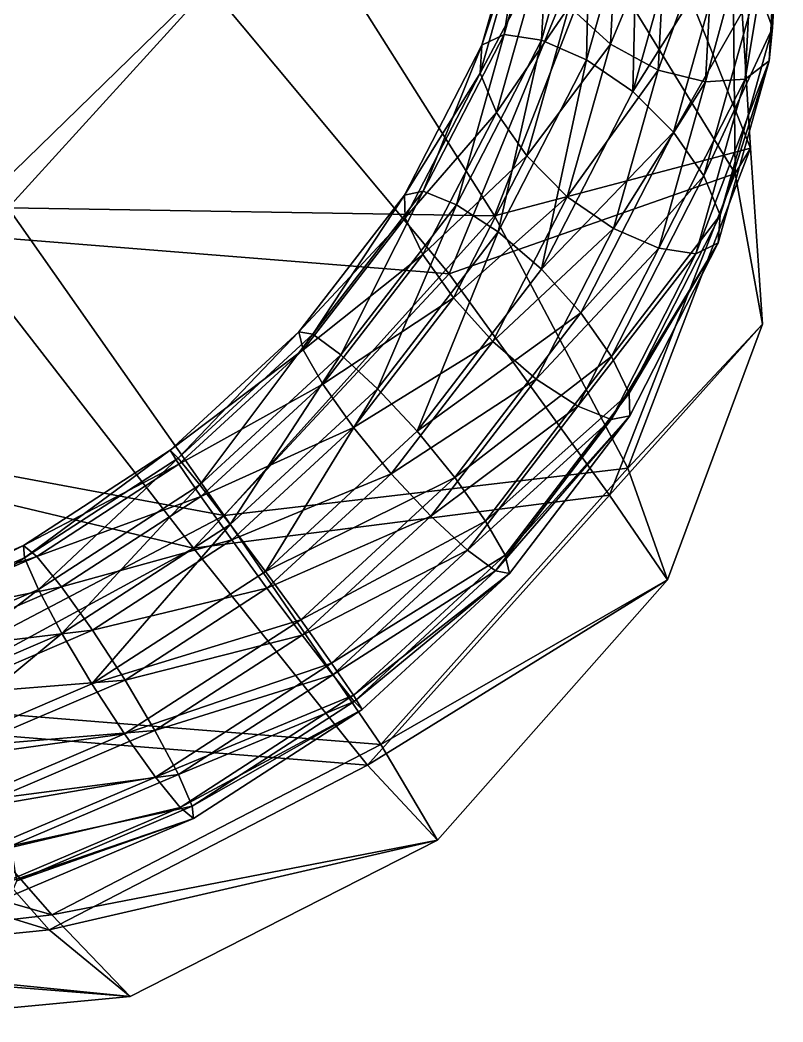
# Model space of a CAD drawing. Extents: x -1.06 to 1.06, y -0.71 to 0.87.
# Drawn here: x 0.8833 to 1.0567, y -0.4965 to -0.269 of the extents above; entities that cross this region are included whole.
import ezdxf

# ---------------------------------------------------------------- set-up
doc = ezdxf.new("R2010")
doc.units = 0

msp = doc.modelspace()

# ---------------------------------------------------------------- linework, layer by layer
for points in [[(1.05667, -0.22745, 1.14167), (1.05082, -0.26117, 1.18536), (1.05433, -0.27073, 1.15639)], [(1.05583, -0.23623, 1.11732), (1.05667, -0.22745, 1.14167), (1.05433, -0.27073, 1.15639)], [(1.01247, -0.24947, 0.82927), (1.04504, -0.2291, 1.02887), (1.04579, -0.30382, 0.87754)], [(1.04504, -0.2291, 1.02887), (1.02289, -0.23197, 1.26464), (1.04927, -0.29808, 1.06534)], [(1.04579, -0.30382, 0.87754), (1.04504, -0.2291, 1.02887), (1.04927, -0.29808, 1.06534)], [(1.02289, -0.23197, 1.26464), (0.94514, -0.24067, 1.51028), (0.99113, -0.31348, 1.28201)], [(1.04927, -0.29808, 1.06534), (1.02289, -0.23197, 1.26464), (0.99113, -0.31348, 1.28201)], [(0.80301, -0.23266, 0.7709), (0.92575, -0.26062, 0.72984), (0.86728, -0.31751, 0.70234)], [(1.01207, -0.278, 1.26102), (1.01293, -0.2341, 1.2524), (1.00179, -0.27352, 1.26345)], [(1.00179, -0.27352, 1.26345), (1.01293, -0.2341, 1.2524), (1.00394, -0.23474, 1.24551)], [(1.01207, -0.278, 1.26102), (1.02369, -0.2368, 1.24947), (1.01293, -0.2341, 1.2524)], [(1.00179, -0.27352, 1.26345), (1.00394, -0.23474, 1.24551), (0.99332, -0.27227, 1.25602)], [(0.99332, -0.27227, 1.25602), (1.00394, -0.23474, 1.24551), (0.99844, -0.23889, 1.22914)], [(1.05583, -0.23623, 1.11732), (1.05356, -0.27826, 1.13164), (1.04805, -0.28241, 1.11527)], [(1.05583, -0.23623, 1.11732), (1.04805, -0.28241, 1.11527), (1.05022, -0.24212, 1.10152)], [(1.05583, -0.23623, 1.11732), (1.05433, -0.27073, 1.15639), (1.05356, -0.27826, 1.13164)], [(0.94514, -0.24067, 1.51028), (0.82841, -0.23818, 1.73545), (0.8806, -0.31164, 1.51809)], [(0.99767, -0.24643, 1.20439), (0.98828, -0.27472, 1.23916), (0.99844, -0.23889, 1.22914)], [(0.99332, -0.27227, 1.25602), (0.99844, -0.23889, 1.22914), (0.98828, -0.27472, 1.23916)], [(1.02256, -0.28522, 1.2483), (1.02369, -0.2368, 1.24947), (1.01207, -0.278, 1.26102)], [(1.02256, -0.28522, 1.2483), (1.03455, -0.24266, 1.23638), (1.02369, -0.2368, 1.24947)], [(0.99113, -0.31348, 1.28201), (0.94514, -0.24067, 1.51028), (0.8806, -0.31164, 1.51809)], [(1.0193, -0.2393, 1.11238), (1.01745, -0.27449, 1.1244), (1.00806, -0.2659, 1.14711)], [(1.03024, -0.24379, 1.09882), (1.01745, -0.27449, 1.1244), (1.0193, -0.2393, 1.11238)], [(1.04393, -0.25126, 1.21366), (1.03455, -0.24266, 1.23638), (1.02256, -0.28522, 1.2483)], [(1.05022, -0.24212, 1.10152), (1.04805, -0.28241, 1.11527), (1.03907, -0.28305, 1.10838)], [(1.05022, -0.24212, 1.10152), (1.03907, -0.28305, 1.10838), (1.04112, -0.24468, 1.09528)], [(1.03024, -0.24379, 1.09882), (1.0283, -0.28035, 1.11131), (1.01745, -0.27449, 1.1244)], [(1.04112, -0.24468, 1.09528), (1.0283, -0.28035, 1.11131), (1.03024, -0.24379, 1.09882)], [(1.04112, -0.24468, 1.09528), (1.03907, -0.28305, 1.10838), (1.0283, -0.28035, 1.11131)], [(0.99767, -0.24643, 1.20439), (0.98786, -0.28104, 1.21404), (0.98828, -0.27472, 1.23916)], [(1.00117, -0.25598, 1.17541), (0.98786, -0.28104, 1.21404), (0.99767, -0.24643, 1.20439)], [(0.92575, -0.26062, 0.72984), (1.01247, -0.24947, 0.82927), (0.98086, -0.32662, 0.73399)], [(0.98086, -0.32662, 0.73399), (1.01247, -0.24947, 0.82927), (1.04579, -0.30382, 0.87754)], [(1.04393, -0.25126, 1.21366), (1.02256, -0.28522, 1.2483), (1.03178, -0.29448, 1.22576)], [(1.05082, -0.26117, 1.18536), (1.04393, -0.25126, 1.21366), (1.03178, -0.29448, 1.22576)], [(1.00117, -0.25598, 1.17541), (0.99155, -0.28995, 1.18486), (0.98786, -0.28104, 1.21404)], [(1.00806, -0.2659, 1.14711), (0.99155, -0.28995, 1.18486), (1.00117, -0.25598, 1.17541)], [(0.86728, -0.31751, 0.70234), (0.92575, -0.26062, 0.72984), (0.98086, -0.32662, 0.73399)], [(1.05082, -0.26117, 1.18536), (1.03178, -0.29448, 1.22576), (1.03869, -0.30438, 1.19744)], [(1.05433, -0.27073, 1.15639), (1.05082, -0.26117, 1.18536), (1.03869, -0.30438, 1.19744)], [(1.00806, -0.2659, 1.14711), (0.99846, -0.29985, 1.15653), (0.99155, -0.28995, 1.18486)], [(1.01745, -0.27449, 1.1244), (0.99846, -0.29985, 1.15653), (1.00806, -0.2659, 1.14711)], [(1.05433, -0.27073, 1.15639), (1.03869, -0.30438, 1.19744), (1.04238, -0.31329, 1.16825)], [(1.05356, -0.27826, 1.13164), (1.05433, -0.27073, 1.15639), (1.04238, -0.31329, 1.16825)], [(0.98249, -0.31092, 1.27173), (0.99332, -0.27227, 1.25602), (0.97491, -0.30787, 1.26388)], [(0.97491, -0.30787, 1.26388), (0.99332, -0.27227, 1.25602), (0.98828, -0.27472, 1.23916)], [(0.98249, -0.31092, 1.27173), (1.00179, -0.27352, 1.26345), (0.99332, -0.27227, 1.25602)], [(0.98786, -0.28104, 1.21404), (0.97067, -0.30873, 1.24663), (0.98828, -0.27472, 1.23916)], [(0.97491, -0.30787, 1.26388), (0.98828, -0.27472, 1.23916), (0.97067, -0.30873, 1.24663)], [(0.99195, -0.31709, 1.26969), (1.00179, -0.27352, 1.26345), (0.98249, -0.31092, 1.27173)], [(0.99195, -0.31709, 1.26969), (1.01207, -0.278, 1.26102), (1.00179, -0.27352, 1.26345)], [(1.01745, -0.27449, 1.1244), (1.00767, -0.30911, 1.13399), (0.99846, -0.29985, 1.15653)], [(1.0283, -0.28035, 1.11131), (1.00767, -0.30911, 1.13399), (1.01745, -0.27449, 1.1244)], [(1.00183, -0.32559, 1.25724), (1.01207, -0.278, 1.26102), (0.99195, -0.31709, 1.26969)], [(1.00183, -0.32559, 1.25724), (1.02256, -0.28522, 1.2483), (1.01207, -0.278, 1.26102)], [(1.05356, -0.27826, 1.13164), (1.04195, -0.31961, 1.14314), (1.03691, -0.32207, 1.12628)], [(1.05356, -0.27826, 1.13164), (1.03691, -0.32207, 1.12628), (1.04805, -0.28241, 1.11527)], [(1.05356, -0.27826, 1.13164), (1.04238, -0.31329, 1.16825), (1.04195, -0.31961, 1.14314)], [(0.98786, -0.28104, 1.21404), (0.97083, -0.3139, 1.22121), (0.97067, -0.30873, 1.24663)], [(0.99155, -0.28995, 1.18486), (0.97083, -0.3139, 1.22121), (0.98786, -0.28104, 1.21404)], [(1.0283, -0.28035, 1.11131), (1.01817, -0.31633, 1.12128), (1.00767, -0.30911, 1.13399)], [(1.03907, -0.28305, 1.10838), (1.01817, -0.31633, 1.12128), (1.0283, -0.28035, 1.11131)], [(1.03907, -0.28305, 1.10838), (1.02845, -0.32081, 1.11885), (1.01817, -0.31633, 1.12128)], [(1.04805, -0.28241, 1.11527), (1.03691, -0.32207, 1.12628), (1.02845, -0.32081, 1.11885)], [(1.04805, -0.28241, 1.11527), (1.02845, -0.32081, 1.11885), (1.03907, -0.28305, 1.10838)], [(1.03178, -0.29448, 1.22576), (1.02256, -0.28522, 1.2483), (1.00183, -0.32559, 1.25724)], [(0.99155, -0.28995, 1.18486), (0.97485, -0.32221, 1.19184), (0.97083, -0.3139, 1.22121)], [(0.99846, -0.29985, 1.15653), (0.97485, -0.32221, 1.19184), (0.99155, -0.28995, 1.18486)], [(1.03178, -0.29448, 1.22576), (1.00183, -0.32559, 1.25724), (1.01075, -0.3355, 1.23481)], [(1.03869, -0.30438, 1.19744), (1.03178, -0.29448, 1.22576), (1.01075, -0.3355, 1.23481)], [(0.99846, -0.29985, 1.15653), (0.9818, -0.3321, 1.16347), (0.97485, -0.32221, 1.19184)], [(1.00767, -0.30911, 1.13399), (0.9818, -0.3321, 1.16347), (0.99846, -0.29985, 1.15653)], [(1.04927, -0.29808, 1.06534), (0.99113, -0.31348, 1.28201), (1.02146, -0.37072, 1.07272)], [(1.05204, -0.33802, 0.93785), (1.04927, -0.29808, 1.06534), (1.02146, -0.37072, 1.07272)], [(1.04579, -0.30382, 0.87754), (1.04927, -0.29808, 1.06534), (1.05204, -0.33802, 0.93785)], [(0.98086, -0.32662, 0.73399), (1.04579, -0.30382, 0.87754), (1.01728, -0.37689, 0.79362)], [(1.03869, -0.30438, 1.19744), (1.01075, -0.3355, 1.23481), (1.01769, -0.34539, 1.20643)], [(1.01728, -0.37689, 0.79362), (1.04579, -0.30382, 0.87754), (1.05204, -0.33802, 0.93785)], [(1.04238, -0.31329, 1.16825), (1.03869, -0.30438, 1.19744), (1.01769, -0.34539, 1.20643)], [(0.97083, -0.3139, 1.22121), (0.94669, -0.33976, 1.25146), (0.97067, -0.30873, 1.24663)], [(0.94984, -0.34034, 1.26898), (0.97067, -0.30873, 1.24663), (0.94669, -0.33976, 1.25146)], [(0.95621, -0.34502, 1.27711), (0.97491, -0.30787, 1.26388), (0.94984, -0.34034, 1.26898)], [(0.94984, -0.34034, 1.26898), (0.97491, -0.30787, 1.26388), (0.97067, -0.30873, 1.24663)], [(0.95621, -0.34502, 1.27711), (0.98249, -0.31092, 1.27173), (0.97491, -0.30787, 1.26388)], [(1.00767, -0.30911, 1.13399), (0.99072, -0.34201, 1.14103), (0.9818, -0.3321, 1.16347)], [(1.01817, -0.31633, 1.12128), (0.99072, -0.34201, 1.14103), (1.00767, -0.30911, 1.13399)], [(0.92968, -0.38147, 1.2872), (0.8806, -0.31164, 1.51809), (0.79562, -0.35659, 1.51356)], [(0.99113, -0.31348, 1.28201), (0.8806, -0.31164, 1.51809), (0.92968, -0.38147, 1.2872)], [(0.96454, -0.35272, 1.27531), (0.98249, -0.31092, 1.27173), (0.95621, -0.34502, 1.27711)], [(0.96454, -0.35272, 1.27531), (0.99195, -0.31709, 1.26969), (0.98249, -0.31092, 1.27173)], [(1.02146, -0.37072, 1.07272), (0.99113, -0.31348, 1.28201), (0.92968, -0.38147, 1.2872)], [(0.97083, -0.3139, 1.22121), (0.94765, -0.34388, 1.22583), (0.94669, -0.33976, 1.25146)], [(0.97485, -0.32221, 1.19184), (0.94765, -0.34388, 1.22583), (0.97083, -0.3139, 1.22121)], [(1.04238, -0.31329, 1.16825), (1.01769, -0.34539, 1.20643), (1.02172, -0.3537, 1.17706)], [(1.04195, -0.31961, 1.14314), (1.04238, -0.31329, 1.16825), (1.02172, -0.3537, 1.17706)], [(0.79841, -0.35933, 0.73262), (0.86728, -0.31751, 0.70234), (0.9227, -0.38895, 0.70383)], [(0.86728, -0.31751, 0.70234), (0.98086, -0.32662, 0.73399), (0.9227, -0.38895, 0.70383)], [(0.97358, -0.36238, 1.26304), (0.99195, -0.31709, 1.26969), (0.96454, -0.35272, 1.27531)], [(0.97358, -0.36238, 1.26304), (1.00183, -0.32559, 1.25724), (0.99195, -0.31709, 1.26969)], [(1.01817, -0.31633, 1.12128), (1.0006, -0.3505, 1.12859), (0.99072, -0.34201, 1.14103)], [(1.02845, -0.32081, 1.11885), (1.0006, -0.3505, 1.12859), (1.01817, -0.31633, 1.12128)], [(1.04195, -0.31961, 1.14314), (1.02188, -0.35886, 1.15165), (1.01764, -0.35972, 1.13439)], [(1.04195, -0.31961, 1.14314), (1.01764, -0.35972, 1.13439), (1.03691, -0.32207, 1.12628)], [(1.04195, -0.31961, 1.14314), (1.02172, -0.3537, 1.17706), (1.02188, -0.35886, 1.15165)], [(0.97485, -0.32221, 1.19184), (0.95212, -0.35164, 1.19632), (0.94765, -0.34388, 1.22583)], [(0.9818, -0.3321, 1.16347), (0.95212, -0.35164, 1.19632), (0.97485, -0.32221, 1.19184)], [(1.02845, -0.32081, 1.11885), (1.01006, -0.35667, 1.12654), (1.0006, -0.3505, 1.12859)], [(1.03691, -0.32207, 1.12628), (1.01006, -0.35667, 1.12654), (1.02845, -0.32081, 1.11885)], [(1.03691, -0.32207, 1.12628), (1.01764, -0.35972, 1.13439), (1.01006, -0.35667, 1.12654)], [(0.9227, -0.38895, 0.70383), (0.98086, -0.32662, 0.73399), (1.01728, -0.37689, 0.79362)], [(1.01075, -0.3355, 1.23481), (1.00183, -0.32559, 1.25724), (0.97358, -0.36238, 1.26304)], [(0.9818, -0.3321, 1.16347), (0.95911, -0.36153, 1.1679), (0.95212, -0.35164, 1.19632)], [(0.99072, -0.34201, 1.14103), (0.95911, -0.36153, 1.1679), (0.9818, -0.3321, 1.16347)], [(1.01075, -0.3355, 1.23481), (0.97358, -0.36238, 1.26304), (0.9821, -0.37287, 1.24067)], [(1.01769, -0.34539, 1.20643), (1.01075, -0.3355, 1.23481), (0.9821, -0.37287, 1.24067)], [(1.01728, -0.37689, 0.79362), (1.05204, -0.33802, 0.93785), (1.03042, -0.39608, 0.90611)], [(1.05204, -0.33802, 0.93785), (1.02146, -0.37072, 1.07272), (1.03042, -0.39608, 0.90611)], [(0.94765, -0.34388, 1.22583), (0.91745, -0.36664, 1.25355), (0.94669, -0.33976, 1.25146)], [(0.91925, -0.36847, 1.27119), (0.94669, -0.33976, 1.25146), (0.91745, -0.36664, 1.25355)], [(0.91925, -0.36847, 1.27119), (0.94984, -0.34034, 1.26898), (0.94669, -0.33976, 1.25146)], [(0.92414, -0.37454, 1.27944), (0.94984, -0.34034, 1.26898), (0.91925, -0.36847, 1.27119)], [(0.92414, -0.37454, 1.27944), (0.95621, -0.34502, 1.27711), (0.94984, -0.34034, 1.26898)], [(0.99072, -0.34201, 1.14103), (0.96763, -0.37202, 1.14553), (0.95911, -0.36153, 1.1679)], [(1.0006, -0.3505, 1.12859), (0.96763, -0.37202, 1.14553), (0.99072, -0.34201, 1.14103)], [(0.94765, -0.34388, 1.22583), (0.91939, -0.36987, 1.22783), (0.91745, -0.36664, 1.25355)], [(0.95212, -0.35164, 1.19632), (0.91939, -0.36987, 1.22783), (0.94765, -0.34388, 1.22583)], [(0.93108, -0.38354, 1.27775), (0.95621, -0.34502, 1.27711), (0.92414, -0.37454, 1.27944)], [(0.93108, -0.38354, 1.27775), (0.96454, -0.35272, 1.27531), (0.95621, -0.34502, 1.27711)], [(1.01769, -0.34539, 1.20643), (0.9821, -0.37287, 1.24067), (0.98909, -0.38275, 1.21224)], [(1.02172, -0.3537, 1.17706), (1.01769, -0.34539, 1.20643), (0.98909, -0.38275, 1.21224)], [(0.95212, -0.35164, 1.19632), (0.92438, -0.37715, 1.19826), (0.91939, -0.36987, 1.22783)], [(0.95911, -0.36153, 1.1679), (0.92438, -0.37715, 1.19826), (0.95212, -0.35164, 1.19632)], [(1.0006, -0.3505, 1.12859), (0.97667, -0.38168, 1.13325), (0.96763, -0.37202, 1.14553)], [(1.01006, -0.35667, 1.12654), (0.97667, -0.38168, 1.13325), (1.0006, -0.3505, 1.12859)], [(0.93907, -0.39419, 1.26555), (0.96454, -0.35272, 1.27531), (0.93108, -0.38354, 1.27775)], [(0.93907, -0.39419, 1.26555), (0.97358, -0.36238, 1.26304), (0.96454, -0.35272, 1.27531)], [(1.02172, -0.3537, 1.17706), (0.98909, -0.38275, 1.21224), (0.99356, -0.39051, 1.18273)], [(1.02188, -0.35886, 1.15165), (1.02172, -0.3537, 1.17706), (0.99356, -0.39051, 1.18273)], [(0.92968, -0.38147, 1.2872), (0.79562, -0.35659, 1.51356), (0.84842, -0.42411, 1.28514)], [(1.01006, -0.35667, 1.12654), (0.985, -0.38938, 1.13145), (0.97667, -0.38168, 1.13325)], [(1.01764, -0.35972, 1.13439), (0.985, -0.38938, 1.13145), (1.01006, -0.35667, 1.12654)], [(0.79841, -0.35933, 0.73262), (0.9227, -0.38895, 0.70383), (0.84871, -0.42906, 0.73689)], [(1.02188, -0.35886, 1.15165), (0.99452, -0.39464, 1.1571), (0.99137, -0.39405, 1.13958)], [(1.02188, -0.35886, 1.15165), (0.99137, -0.39405, 1.13958), (1.01764, -0.35972, 1.13439)], [(1.02188, -0.35886, 1.15165), (0.99356, -0.39051, 1.18273), (0.99452, -0.39464, 1.1571)], [(0.95911, -0.36153, 1.1679), (0.93141, -0.38702, 1.16982), (0.92438, -0.37715, 1.19826)], [(0.96763, -0.37202, 1.14553), (0.93141, -0.38702, 1.16982), (0.95911, -0.36153, 1.1679)], [(1.01764, -0.35972, 1.13439), (0.99137, -0.39405, 1.13958), (0.985, -0.38938, 1.13145)], [(0.9821, -0.37287, 1.24067), (0.97358, -0.36238, 1.26304), (0.93907, -0.39419, 1.26555)], [(0.91939, -0.36987, 1.22783), (0.88408, -0.38829, 1.25283), (0.91745, -0.36664, 1.25355)], [(0.88435, -0.39112, 1.27042), (0.91745, -0.36664, 1.25355), (0.88408, -0.38829, 1.25283)], [(0.88435, -0.39112, 1.27042), (0.91925, -0.36847, 1.27119), (0.91745, -0.36664, 1.25355)], [(0.88751, -0.39828, 1.27862), (0.91925, -0.36847, 1.27119), (0.88435, -0.39112, 1.27042)], [(0.88751, -0.39828, 1.27862), (0.92414, -0.37454, 1.27944), (0.91925, -0.36847, 1.27119)], [(0.91939, -0.36987, 1.22783), (0.88714, -0.3908, 1.22716), (0.88408, -0.38829, 1.25283)], [(0.92438, -0.37715, 1.19826), (0.88714, -0.3908, 1.22716), (0.91939, -0.36987, 1.22783)], [(1.02146, -0.37072, 1.07272), (0.92968, -0.38147, 1.2872), (0.9653, -0.43351, 1.07157)], [(1.03042, -0.39608, 0.90611), (1.02146, -0.37072, 1.07272), (0.9653, -0.43351, 1.07157)], [(0.96763, -0.37202, 1.14553), (0.93943, -0.39799, 1.14747), (0.93141, -0.38702, 1.16982)], [(0.9821, -0.37287, 1.24067), (0.93907, -0.39419, 1.26555), (0.94709, -0.40517, 1.2432)], [(0.97667, -0.38168, 1.13325), (0.93943, -0.39799, 1.14747), (0.96763, -0.37202, 1.14553)], [(0.98909, -0.38275, 1.21224), (0.9821, -0.37287, 1.24067), (0.94709, -0.40517, 1.2432)], [(0.89284, -0.4083, 1.27688), (0.92414, -0.37454, 1.27944), (0.88751, -0.39828, 1.27862)], [(0.89284, -0.4083, 1.27688), (0.93108, -0.38354, 1.27775), (0.92414, -0.37454, 1.27944)], [(0.92438, -0.37715, 1.19826), (0.89273, -0.39768, 1.19762), (0.88714, -0.3908, 1.22716)], [(0.93141, -0.38702, 1.16982), (0.89273, -0.39768, 1.19762), (0.92438, -0.37715, 1.19826)], [(0.9227, -0.38895, 0.70383), (1.01728, -0.37689, 0.79362), (0.96228, -0.43817, 0.76854)], [(0.96228, -0.43817, 0.76854), (1.01728, -0.37689, 0.79362), (1.03042, -0.39608, 0.90611)], [(0.9653, -0.43351, 1.07157), (0.92968, -0.38147, 1.2872), (0.84842, -0.42411, 1.28514)], [(0.97667, -0.38168, 1.13325), (0.94742, -0.40865, 1.13527), (0.93943, -0.39799, 1.14747)], [(0.985, -0.38938, 1.13145), (0.94742, -0.40865, 1.13527), (0.97667, -0.38168, 1.13325)], [(0.89961, -0.41972, 1.26466), (0.93108, -0.38354, 1.27775), (0.89284, -0.4083, 1.27688)], [(0.89961, -0.41972, 1.26466), (0.93907, -0.39419, 1.26555), (0.93108, -0.38354, 1.27775)], [(0.98909, -0.38275, 1.21224), (0.94709, -0.40517, 1.2432), (0.95412, -0.41504, 1.21475)], [(0.99356, -0.39051, 1.18273), (0.98909, -0.38275, 1.21224), (0.95412, -0.41504, 1.21475)], [(0.84653, -0.4074, 1.26669), (0.88435, -0.39112, 1.27042), (0.88408, -0.38829, 1.25283)], [(0.84653, -0.4074, 1.26669), (0.88408, -0.38829, 1.25283), (0.84795, -0.40387, 1.24932)], [(0.88714, -0.3908, 1.22716), (0.84795, -0.40387, 1.24932), (0.88408, -0.38829, 1.25283)], [(0.84871, -0.42906, 0.73689), (0.9227, -0.38895, 0.70383), (0.96228, -0.43817, 0.76854)], [(0.93141, -0.38702, 1.16982), (0.89979, -0.40751, 1.1692), (0.89273, -0.39768, 1.19762)], [(0.93943, -0.39799, 1.14747), (0.89979, -0.40751, 1.1692), (0.93141, -0.38702, 1.16982)], [(0.84781, -0.41533, 1.27468), (0.88435, -0.39112, 1.27042), (0.84653, -0.4074, 1.26669)], [(0.84781, -0.41533, 1.27468), (0.88751, -0.39828, 1.27862), (0.88435, -0.39112, 1.27042)], [(0.88714, -0.3908, 1.22716), (0.85221, -0.40586, 1.22381), (0.84795, -0.40387, 1.24932)], [(0.89273, -0.39768, 1.19762), (0.85221, -0.40586, 1.22381), (0.88714, -0.3908, 1.22716)], [(0.985, -0.38938, 1.13145), (0.95436, -0.41765, 1.13357), (0.94742, -0.40865, 1.13527)], [(0.99356, -0.39051, 1.18273), (0.95412, -0.41504, 1.21475), (0.95911, -0.42232, 1.18518)], [(0.99137, -0.39405, 1.13958), (0.95436, -0.41765, 1.13357), (0.985, -0.38938, 1.13145)], [(0.99452, -0.39464, 1.1571), (0.99356, -0.39051, 1.18273), (0.95911, -0.42232, 1.18518)], [(0.94709, -0.40517, 1.2432), (0.93907, -0.39419, 1.26555), (0.89961, -0.41972, 1.26466)], [(0.99137, -0.39405, 1.13958), (0.95925, -0.42371, 1.14183), (0.95436, -0.41765, 1.13357)], [(0.99452, -0.39464, 1.1571), (0.95911, -0.42232, 1.18518), (0.96105, -0.42555, 1.15946)], [(0.99452, -0.39464, 1.1571), (0.95925, -0.42371, 1.14183), (0.99137, -0.39405, 1.13958)], [(0.99452, -0.39464, 1.1571), (0.96105, -0.42555, 1.15946), (0.95925, -0.42371, 1.14183)], [(0.89273, -0.39768, 1.19762), (0.85845, -0.41245, 1.19439), (0.85221, -0.40586, 1.22381)], [(0.89979, -0.40751, 1.1692), (0.85845, -0.41245, 1.19439), (0.89273, -0.39768, 1.19762)], [(0.93943, -0.39799, 1.14747), (0.90721, -0.41886, 1.14685), (0.89979, -0.40751, 1.1692)], [(0.94742, -0.40865, 1.13527), (0.90721, -0.41886, 1.14685), (0.93943, -0.39799, 1.14747)], [(0.96228, -0.43817, 0.76854), (1.03042, -0.39608, 0.90611), (0.97821, -0.4552, 0.89297)], [(1.03042, -0.39608, 0.90611), (0.9653, -0.43351, 1.07157), (0.97821, -0.4552, 0.89297)], [(0.85138, -0.42607, 1.27276), (0.88751, -0.39828, 1.27862), (0.84781, -0.41533, 1.27468)], [(0.85138, -0.42607, 1.27276), (0.89284, -0.4083, 1.27688), (0.88751, -0.39828, 1.27862)], [(0.94709, -0.40517, 1.2432), (0.89961, -0.41972, 1.26466), (0.90704, -0.43107, 1.24231)], [(0.95412, -0.41504, 1.21475), (0.94709, -0.40517, 1.2432), (0.90704, -0.43107, 1.24231)], [(0.85681, -0.43802, 1.26042), (0.89284, -0.4083, 1.27688), (0.85138, -0.42607, 1.27276)], [(0.85681, -0.43802, 1.26042), (0.89961, -0.41972, 1.26466), (0.89284, -0.4083, 1.27688)], [(0.89979, -0.40751, 1.1692), (0.86552, -0.42224, 1.16601), (0.85845, -0.41245, 1.19439)], [(0.90721, -0.41886, 1.14685), (0.86552, -0.42224, 1.16601), (0.89979, -0.40751, 1.1692)], [(0.94742, -0.40865, 1.13527), (0.91398, -0.43028, 1.13462), (0.90721, -0.41886, 1.14685)], [(0.95436, -0.41765, 1.13357), (0.91398, -0.43028, 1.13462), (0.94742, -0.40865, 1.13527)], [(0.95412, -0.41504, 1.21475), (0.90704, -0.43107, 1.24231), (0.91409, -0.4409, 1.21388)], [(0.95911, -0.42232, 1.18518), (0.95412, -0.41504, 1.21475), (0.91409, -0.4409, 1.21388)], [(0.95436, -0.41765, 1.13357), (0.91931, -0.44031, 1.13289), (0.91398, -0.43028, 1.13462)], [(0.95925, -0.42371, 1.14183), (0.91931, -0.44031, 1.13289), (0.95436, -0.41765, 1.13357)], [(0.90704, -0.43107, 1.24231), (0.89961, -0.41972, 1.26466), (0.85681, -0.43802, 1.26042)], [(0.90721, -0.41886, 1.14685), (0.87228, -0.43383, 1.14363), (0.86552, -0.42224, 1.16601)], [(0.91398, -0.43028, 1.13462), (0.87228, -0.43383, 1.14363), (0.90721, -0.41886, 1.14685)], [(0.95911, -0.42232, 1.18518), (0.91409, -0.4409, 1.21388), (0.91968, -0.44778, 1.18435)], [(0.96105, -0.42555, 1.15946), (0.95911, -0.42232, 1.18518), (0.91968, -0.44778, 1.18435)], [(0.89057, -0.47219, 1.07559), (0.84842, -0.42411, 1.28514), (0.76113, -0.4349, 1.27037)], [(0.9653, -0.43351, 1.07157), (0.84842, -0.42411, 1.28514), (0.89057, -0.47219, 1.07559)], [(0.95925, -0.42371, 1.14183), (0.92247, -0.44747, 1.14109), (0.91931, -0.44031, 1.13289)], [(0.96105, -0.42555, 1.15946), (0.92247, -0.44747, 1.14109), (0.95925, -0.42371, 1.14183)], [(0.96105, -0.42555, 1.15946), (0.91968, -0.44778, 1.18435), (0.92274, -0.45029, 1.15868)], [(0.96105, -0.42555, 1.15946), (0.92274, -0.45029, 1.15868), (0.92247, -0.44747, 1.14109)], [(0.76875, -0.4384, 0.8346), (0.84871, -0.42906, 0.73689), (0.88995, -0.47561, 0.79641)], [(0.84871, -0.42906, 0.73689), (0.96228, -0.43817, 0.76854), (0.88995, -0.47561, 0.79641)], [(0.90704, -0.43107, 1.24231), (0.85681, -0.43802, 1.26042), (0.86357, -0.4496, 1.23803)], [(0.91409, -0.4409, 1.21388), (0.90704, -0.43107, 1.24231), (0.86357, -0.4496, 1.23803)], [(0.91398, -0.43028, 1.13462), (0.87771, -0.44577, 1.13128), (0.87228, -0.43383, 1.14363)], [(0.91931, -0.44031, 1.13289), (0.87771, -0.44577, 1.13128), (0.91398, -0.43028, 1.13462)], [(0.97821, -0.4552, 0.89297), (0.9653, -0.43351, 1.07157), (0.89057, -0.47219, 1.07559)], [(0.89057, -0.47219, 1.07559), (0.76113, -0.4349, 1.27037), (0.81312, -0.48115, 1.07051)], [(0.76875, -0.4384, 0.8346), (0.88995, -0.47561, 0.79641), (0.8144, -0.4832, 0.88261)], [(0.88995, -0.47561, 0.79641), (0.96228, -0.43817, 0.76854), (0.97821, -0.4552, 0.89297)], [(0.91409, -0.4409, 1.21388), (0.86357, -0.4496, 1.23803), (0.87064, -0.45939, 1.20965)], [(0.91968, -0.44778, 1.18435), (0.91409, -0.4409, 1.21388), (0.87064, -0.45939, 1.20965)], [(0.91931, -0.44031, 1.13289), (0.88128, -0.45651, 1.12936), (0.87771, -0.44577, 1.13128)], [(0.92247, -0.44747, 1.14109), (0.88128, -0.45651, 1.12936), (0.91931, -0.44031, 1.13289)], [(0.91968, -0.44778, 1.18435), (0.87064, -0.45939, 1.20965), (0.87688, -0.46598, 1.18023)], [(0.92274, -0.45029, 1.15868), (0.91968, -0.44778, 1.18435), (0.87688, -0.46598, 1.18023)], [(0.92247, -0.44747, 1.14109), (0.88256, -0.46445, 1.13735), (0.88128, -0.45651, 1.12936)], [(0.92274, -0.45029, 1.15868), (0.88256, -0.46445, 1.13735), (0.92247, -0.44747, 1.14109)], [(0.92274, -0.45029, 1.15868), (0.87688, -0.46598, 1.18023), (0.88114, -0.46797, 1.15473)], [(0.92274, -0.45029, 1.15868), (0.88114, -0.46797, 1.15473), (0.88256, -0.46445, 1.13735)], [(0.88995, -0.47561, 0.79641), (0.97821, -0.4552, 0.89297), (0.90833, -0.49073, 0.90879)], [(0.97821, -0.4552, 0.89297), (0.89057, -0.47219, 1.07559), (0.90833, -0.49073, 0.90879)], [(0.90833, -0.49073, 0.90879), (0.89057, -0.47219, 1.07559), (0.81312, -0.48115, 1.07051)], [(0.8144, -0.4832, 0.88261), (0.88995, -0.47561, 0.79641), (0.90833, -0.49073, 0.90879)], [(0.90833, -0.49073, 0.90879), (0.81312, -0.48115, 1.07051), (0.84761, -0.4965, 0.94233)], [(0.8144, -0.4832, 0.88261), (0.90833, -0.49073, 0.90879), (0.84761, -0.4965, 0.94233)]]:
    msp.add_3dface(points)

doc.saveas('drawing.dxf')
